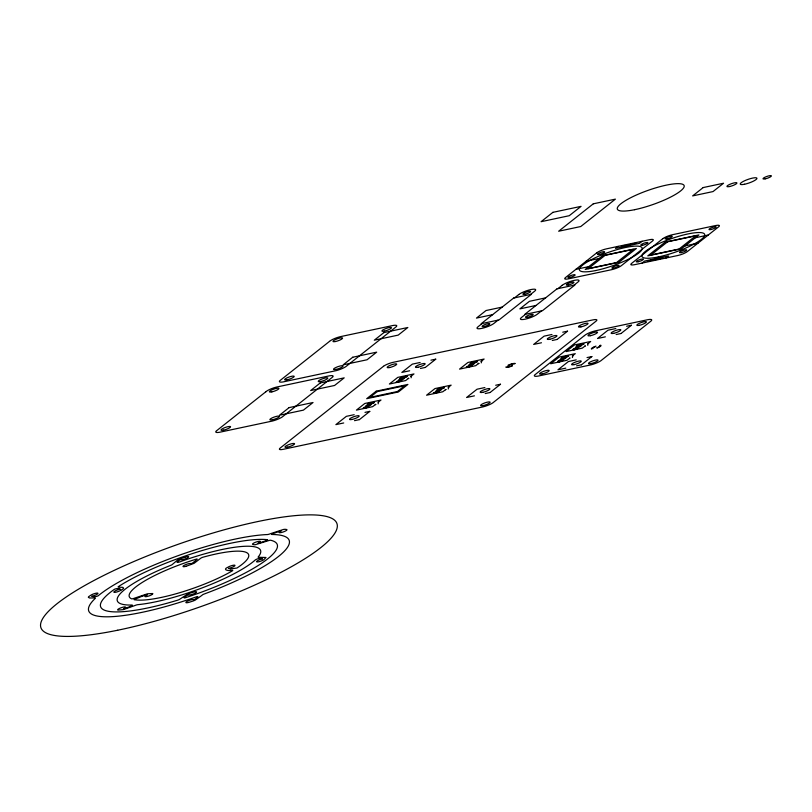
<?xml version="1.0" encoding="UTF-8"?>
<svg xmlns="http://www.w3.org/2000/svg" width="812" height="812" viewBox="0 0 812 812"><rect width="100%" height="100%" fill="white"/><g stroke="black" fill="none" stroke-linecap="round" stroke-linejoin="round"><path stroke-width="1.22" d="M404.701 377.377L407.208 376.504L404.741 377.428M437.221 389.557L439.728 388.684L437.262 389.608M477.365 361.644L474.888 362.528L477.365 361.604M561.356 358.102L563.863 357.229L561.417 358.163M576.743 345.922L579.25 345.049L576.784 345.973M581.402 344.927L583.909 344.055L581.463 344.998M378.108 403.889L378.544 402.234M411.085 377.783L411.491 376.027M448.265 388.989L448.66 387.233M481.242 362.883L481.648 361.127M572.399 357.524L572.795 355.768M587.786 345.344L587.665 343.77L588.223 343.699M177.696 561.508L177.168 562.005A2.527 0.538 -19.4 0 0 179.706 561.914A75.912 16.037 -19.4 0 1 258.196 556.961A2.527 0.538 -19.4 0 0 258.855 557.296L266.031 557.479L263.697 559.803A4.151 0.873 -19.4 0 1 258.267 561.833A4.151 0.873 -19.4 0 1 257.16 560.94A4.151 0.873 -19.4 0 1 262.489 558.859M196.951 597.733L197.732 597.013A2.527 0.538 -19.4 0 0 196.951 596.637A106.27 22.462 -19.4 0 1 95.278 598.373A2.527 0.538 -19.4 0 0 95.177 597.936A6.486 1.37 -19.4 0 0 94.182 597.936L89.452 597.987L88.346 597.267A6.983 1.472 -19.4 0 1 88.924 596.495L90.853 595.186A4.151 0.873 -19.4 0 1 96.303 593.176A4.151 0.873 -19.4 0 1 97.298 594.11A4.151 0.873 -19.4 0 1 91.949 596.17M518.706 294.583L518.756 294.533A9.49 2.01 -19.4 0 1 530.845 289.579A9.49 2.01 -19.4 0 1 534.702 291.153L530.52 294.462M562.097 285.367L562.158 285.317A9.49 2.01 -19.4 0 1 574.246 280.363A9.49 2.01 -19.4 0 1 578.093 281.937L573.922 285.235M366.659 405.919L368.059 404.812M399.636 379.813L401.037 378.707M375.723 404.346L372.617 406.67L356.417 410.111L364.801 403.483L380.99 400.042L378.027 402.295M408.7 378.24L405.594 380.574L389.395 384.015L397.778 377.377L413.978 373.936L411.004 376.2M359.371 419.642L369.836 411.349M425.326 367.44L435.8 359.148M498.091 320.121L493.919 323.43A9.49 2.01 -19.4 0 1 481.82 328.383A9.49 2.01 -19.4 0 1 477.974 326.81L482.145 323.511M514.575 297.842L518.756 294.533M541.492 310.905L537.311 314.214A9.49 2.01 -19.4 0 1 525.222 319.167A9.49 2.01 -19.4 0 1 521.365 317.593L525.547 314.285M557.976 288.625L562.158 285.317M618.094 246.381L615.537 248.411L639.551 243.306L642.109 241.286M436.815 391.008L438.206 389.912M469.793 364.913L471.193 363.806M445.869 389.435L442.773 391.77L426.574 395.211L434.948 388.583L451.147 385.142L448.143 387.415L448.701 387.334M478.542 363.461L475.751 365.664L459.551 369.105L467.925 362.477L484.125 359.036L481.161 361.289M642.038 263.098L644.586 261.078L668.601 255.973L666.053 257.993M490.072 392.511L500.547 384.218M557.133 339.436L567.598 331.154M560.95 359.554L562.34 358.447M576.337 347.374L577.738 346.267M569.537 358.265L569.983 357.98L566.908 360.305L550.709 363.746L559.082 357.118L575.282 353.677L572.277 355.95L572.836 355.879M584.955 346.085L585.381 345.8L582.295 348.125L566.096 351.566L574.47 344.938L590.669 341.497L588.192 343.588M581.433 364.832L591.907 356.539M621.018 333.509L631.482 325.226M194.403 561.731L197.204 559.082L195.875 559.285A63.255 13.368 -19.4 0 0 131.463 598.799A2.527 0.538 -19.4 0 0 134.274 598.251L147.449 593.785L152.595 593.521M185.187 596.698L184.253 597.449A2.527 0.538 -19.4 0 0 184.842 597.906A93.624 19.782 -19.4 0 0 270.68 540.254A2.527 0.538 -19.4 0 0 268.092 540.782L255.638 544.608A6.983 1.472 -19.4 0 1 253.943 544.74L252.705 544.405A4.151 0.873 -19.4 0 1 255.09 542.436A4.151 0.873 -19.4 0 1 260.104 541.269A4.151 0.873 -19.4 0 1 258.043 543.167A4.456 0.944 -19.4 0 0 258.51 543.066M411.522 376.139L411.004 376.321M408.73 378.351L408.213 378.534M375.753 404.447L375.235 404.63M481.658 361.249L481.161 361.421M478.329 363.522L478.857 363.34M478.826 363.482L478.359 363.634M445.91 389.547L445.382 389.73M120.724 590.385L122.856 589.045A6.983 1.472 -19.4 0 0 123.617 588.223L122.866 587.37L118.623 587.177A2.527 0.538 -19.4 0 1 118.582 586.487A93.624 19.782 -19.4 0 1 267.595 539.716M396.347 381.772L401.757 380.615M368.952 403.452C371.054 403.574 364.791 405.35 368.689 403.544M374.352 402.305L368.892 403.483M363.36 407.868L368.78 406.721M472.076 362.446L477.497 361.299M438.784 388.532L444.479 387.283M578.306 344.897L583.767 343.852M573.039 349.333L578.418 348.064M562.919 357.077L568.319 355.93M563.031 360.244L557.631 361.391M466.372 366.922L471.833 365.745M471.863 362.385C467.001 364.73 474.756 362.68 471.873 362.619M275.755 532.581L273.685 533.342A2.527 0.538 -19.4 0 0 271.776 534.408M141.897 596.312L134.01 599.621A63.255 13.368 -19.4 0 0 232.07 571.019A2.527 0.538 -19.4 0 0 232.11 570.227C228.913 571.333 221.524 569.831 228.06 567.141A4.151 0.873 -19.4 0 1 233.551 565.203A4.151 0.873 -19.4 0 1 234.15 566.289A4.151 0.873 -19.4 0 1 228.73 568.278M401.686 377.438L407.309 376.088M433.283 393.059L438.764 391.81M185.166 557.032L177.625 560.006L172.469 564.34A2.527 0.538 -19.4 0 1 170.753 565.325A75.912 16.037 -19.4 0 0 131.899 605.031A2.527 0.538 -19.4 0 1 130.427 606.422L128.935 606.98A10.109 2.131 -19.4 0 1 123.424 608.736M186.192 566.279L194.119 563.305L200.452 558.453A2.527 0.538 -19.4 0 1 203.304 557.123A63.255 13.368 -19.4 0 1 236.952 568.024L230.537 568.897M695.326 237.764L708.297 235.003M586.122 261.241L599.094 258.49M685.044 245.894L698.015 243.143M575.85 269.371L588.812 266.62M502.192 307.098L486.033 310.529L476.471 318.091L492.62 314.66M545.583 297.872L529.434 301.313L519.863 308.875L536.021 305.444M420.139 362.477L412.313 364.141L401.838 372.424L409.664 370.769M430.939 360.183L435.658 359.178M551.947 334.483L544.111 336.148L533.646 344.43L541.472 342.765M562.746 332.189L567.466 331.184M420.464 368.475L425.194 367.471M552.272 340.472L556.991 339.467M615.821 328.545L607.995 330.21L597.52 338.502L605.356 336.838M626.62 326.251L631.35 325.247M616.156 334.544L620.875 333.539M576.246 359.868L568.42 361.533L557.946 369.815L565.781 368.151M587.046 357.574L591.775 356.57M576.581 365.857L581.301 364.852M354.184 414.678L346.348 416.343L335.884 424.625L343.709 422.961M364.984 412.384L369.704 411.379M484.886 387.547L477.05 389.212L466.585 397.494L474.411 395.84M495.685 385.253L500.405 384.249M354.509 420.667L359.229 419.662M485.211 393.546L489.94 392.541M260.205 558.453L259.272 558.494A2.527 0.538 -19.4 0 0 255.232 559.986A75.912 16.037 -19.4 0 1 137.888 604.656A2.527 0.538 -19.4 0 0 135.513 605.305L123.373 609.619L117.973 610.106A4.151 0.873 -19.4 0 1 119.871 608.249A4.151 0.873 -19.4 0 1 125.078 606.909A4.151 0.873 -19.4 0 1 123.495 608.675M94.131 596.617L95.42 596.576A2.527 0.538 -19.4 0 0 98.15 595.825A106.27 22.462 -19.4 0 1 267.371 534.55A2.527 0.538 -19.4 0 0 269.127 534.174A6.486 1.37 -19.4 0 0 270.843 533.565L283.368 529.495A6.983 1.472 -19.4 0 1 285.195 529.292L286.666 529.525A4.151 0.873 -19.4 0 1 284.657 531.403A4.151 0.873 -19.4 0 1 279.49 532.702A4.151 0.873 -19.4 0 1 281.175 530.906A4.456 0.944 -19.4 0 0 280.688 531.028A12.21 2.578 -19.4 0 0 275.775 532.601M94.222 596.617L94.304 596.617A12.21 2.578 -19.4 0 1 91.959 596.343M118.247 588.629L117.151 588.609A2.527 0.538 -19.4 0 0 114.411 589.299A93.624 19.782 -19.4 0 0 177.574 600.2A2.527 0.538 -19.4 0 0 180.122 598.982L187.582 594.11A6.983 1.472 -19.4 0 1 190.038 593.156L193.398 592.151A4.151 0.873 -19.4 0 1 196.514 592.192A4.151 0.873 -19.4 0 1 192.099 594.435A4.151 0.873 -19.4 0 1 188.729 594.536A4.456 0.944 -19.4 0 0 188.293 594.749M512.149 365.654A3.857 0.812 -19.4 0 1 507.033 366.74M509.033 365.136A3.857 0.812 -19.4 0 1 514.229 364.05M512.473 365.826A5.146 1.086 -19.4 0 1 505.764 367.054M507.865 365.359A5.146 1.086 -19.4 0 1 515.376 363.543M599.489 345.729A3.857 0.812 -19.4 0 1 596.718 347.881M592.892 348.673A3.857 0.812 -19.4 0 1 595.531 346.582M600.2 345.212A5.146 1.086 -19.4 0 1 597.246 347.972M591.704 349.15A5.146 1.086 -19.4 0 1 595.998 346.125M271.726 534.479A106.27 22.462 -19.4 0 1 204.188 594.019A2.527 0.538 -19.4 0 0 202.533 594.82A6.486 1.37 -19.4 0 0 201.823 595.429L195.113 600.18A6.983 1.472 -19.4 0 1 192.708 601.154L189.318 602.23A4.151 0.873 -19.4 0 1 185.877 602.362A4.151 0.873 -19.4 0 1 190.038 600.129A4.151 0.873 -19.4 0 1 193.713 599.855M194.139 599.642A4.456 0.944 -19.4 0 1 193.672 599.875M196.819 597.774A12.21 2.578 -19.4 0 1 194.251 599.621M267.524 539.807A2.527 0.538 -19.4 0 1 265.483 540.873L263.403 541.604A12.21 2.578 -19.4 0 1 258.51 543.096M185.309 596.668A12.21 2.578 -19.4 0 1 188.181 594.77M118.136 588.69A12.21 2.578 -19.4 0 1 120.034 588.994M120.694 590.385A4.151 0.873 -19.4 0 1 115.233 592.313A4.151 0.873 -19.4 0 1 114.634 591.237A4.151 0.873 -19.4 0 1 120.064 589.238M177.99 561.427A10.109 2.131 -19.4 0 1 180.761 559.397A4.151 0.873 -19.4 0 0 184.598 559.082A4.151 0.873 -19.4 0 0 188.688 556.859A4.151 0.873 -19.4 0 0 185.166 557.042M259.992 558.575A10.109 2.131 -19.4 0 1 262.509 558.727M152.554 593.542A4.151 0.873 -19.4 0 1 150.21 595.49A4.151 0.873 -19.4 0 1 145.196 596.647A4.151 0.873 -19.4 0 1 147.256 594.76M141.948 596.363A10.109 2.131 -19.4 0 1 147.348 594.699M230.77 568.765A10.109 2.131 -19.4 0 1 228.751 568.501M186.192 566.268A4.151 0.873 -19.4 0 1 183.076 566.238A4.151 0.873 -19.4 0 1 187.491 563.995A4.151 0.873 -19.4 0 1 190.861 563.893M194.119 561.802A10.109 2.131 -19.4 0 1 190.921 563.904M621.454 246.594L624.722 245.478L621.454 246.594M625.067 245.823L628.346 244.706L625.067 245.823M629.198 244.95L632.477 243.833L629.198 244.95M632.822 244.179L636.101 243.082L632.822 244.179M648.037 261.271L651.326 260.175L648.067 261.2M651.66 260.5L654.939 259.404L651.691 260.439M655.791 259.617L659.07 258.531L655.812 259.556M659.415 258.855L662.683 257.729L659.415 258.825M371.723 403.452L374.23 402.6L371.744 403.402M400.052 378.341L402.559 377.489L400.072 378.29M441.88 388.552L444.387 387.72L441.901 388.501M566.015 357.087L568.522 356.235L566.015 357.087M265.849 391.76L217.281 430.198A8.962 1.898 -19.4 0 0 219.25 432.329L272.396 421.042A8.962 1.898 -19.4 0 0 283.185 416.201L331.753 377.763A8.678 1.837 -19.4 0 0 329.56 375.804L276.415 387.091A8.678 1.837 -19.4 0 0 265.849 391.76M329.499 341.395L280.932 379.833A8.962 1.898 -19.4 0 0 282.901 381.965L336.046 370.678A8.962 1.898 -19.4 0 0 346.825 365.836L395.393 327.398A8.678 1.837 -19.4 0 0 393.211 325.439L340.066 336.726A8.678 1.837 -19.4 0 0 329.499 341.395M289.123 407.604L279.501 415.216L303.414 410.131L313.036 402.519L289.123 407.604M320.273 382.939L310.661 390.552L334.574 385.477L344.197 377.864L320.273 382.939M352.763 357.229L343.151 364.842L367.065 359.767L376.677 352.154L352.763 357.229M383.924 332.575L374.302 340.187L398.215 335.112L407.837 327.5L383.924 332.575M552.901 212.338L541.076 221.696L569.253 215.708L581.067 206.36L552.901 212.338M383.497 366.293L280.16 448.072A7.592 1.604 -19.4 0 0 283.246 449.32L483.079 406.873A8.942 1.888 -19.4 0 0 492.752 402.914L596.089 321.136A7.592 1.604 -19.4 0 0 593.004 319.877L393.17 362.325A7.592 1.604 -19.4 0 0 383.497 366.293M593.288 203.822L558.656 231.227L580.763 226.528L615.394 199.133L593.288 203.822M376.189 391.181L366.699 398.692L398.408 391.963L407.898 384.441L376.189 391.181M377.215 391.597L369.927 397.372L397.383 391.536L404.68 385.761L377.215 391.597M370.759 404.234L369.358 405.34L367.359 405.361L370.759 404.234M403.737 378.138L402.336 379.245L400.336 379.265L403.737 378.138M513.62 298.045L481.191 323.714L499.045 319.918L531.474 294.248L513.62 298.045M596.759 252.826L565.487 277.572A7.592 1.604 -19.4 0 0 568.562 278.831L611.619 269.685A7.592 1.604 -19.4 0 0 621.292 265.717L652.564 240.971A7.592 1.604 -19.4 0 0 649.488 239.713L606.442 248.858A7.592 1.604 -19.4 0 0 596.759 252.826M557.022 288.828L524.593 314.498L542.446 310.702L574.876 285.032L557.022 288.828M602.666 255.658L585.239 269.452L618.937 262.286L636.364 248.502L602.666 255.658M605.072 255.354L588.365 268.579L616.531 262.591L633.238 249.375L605.072 255.354M440.906 389.334L439.515 390.44L437.516 390.46L440.906 389.334M473.893 363.238L472.493 364.344L470.493 364.365L473.893 363.238M703.182 187.562L692.636 195.905L713.027 191.571L723.563 183.228L703.182 187.562M662.846 238.657L631.574 263.413A7.592 1.604 -19.4 0 0 634.659 264.661L677.705 255.526A7.592 1.604 -19.4 0 0 687.378 251.558L718.65 226.802A7.592 1.604 -19.4 0 0 715.575 225.553L672.529 234.698A7.592 1.604 -19.4 0 0 662.846 238.657M665.201 242.088L647.783 255.881L681.471 248.726L698.899 234.932L665.201 242.088M667.606 241.783L650.899 255.009L679.065 249.03L695.772 235.805L667.606 241.783M584.457 335.579L535.89 374.007A8.962 1.898 -19.4 0 0 537.859 376.149L591.004 364.852A8.962 1.898 -19.4 0 0 601.793 360.01L650.361 321.572A8.678 1.837 -19.4 0 0 648.169 319.613L595.023 330.91A8.678 1.837 -19.4 0 0 584.457 335.579M565.04 357.869L563.65 358.975L561.65 358.995L565.04 357.869M580.438 345.689L579.037 346.795L577.038 346.815L580.438 345.689M389.628 367.531A5.065 1.066 -19.4 0 0 396.713 364.152A5.065 1.066 -19.4 0 0 389.445 365.644A5.065 1.066 -19.4 0 0 389.628 367.531M287.468 447.158A5.065 1.066 -19.4 0 0 294.553 443.768A5.065 1.066 -19.4 0 0 287.286 445.26A5.065 1.066 -19.4 0 0 287.468 447.158M483.049 405.604A5.065 1.066 -19.4 0 0 490.133 402.224A5.065 1.066 -19.4 0 0 482.866 403.716A5.065 1.066 -19.4 0 0 483.049 405.604M580.956 326.891A5.065 1.066 -19.4 0 0 588.04 323.501A5.065 1.066 -19.4 0 0 580.773 324.993A5.065 1.066 -19.4 0 0 580.956 326.891M352.053 419.449A5.146 1.086 -19.4 0 0 359.208 416.008A5.146 1.086 -19.4 0 0 351.769 417.561A5.146 1.086 -19.4 0 0 352.053 419.449M482.764 392.328A5.146 1.086 -19.4 0 0 489.91 388.877A5.146 1.086 -19.4 0 0 482.47 390.43A5.146 1.086 -19.4 0 0 482.764 392.328M418.018 367.257A5.146 1.086 -19.4 0 0 425.163 363.806A5.146 1.086 -19.4 0 0 417.723 365.359A5.146 1.086 -19.4 0 0 418.018 367.257M549.815 339.254A5.146 1.086 -19.4 0 0 556.971 335.813A5.146 1.086 -19.4 0 0 549.531 337.366A5.146 1.086 -19.4 0 0 549.815 339.254M470.412 365.187A3.218 0.68 -19.4 0 0 474.878 363.035A3.218 0.68 -19.4 0 0 470.229 363.999A3.218 0.68 -19.4 0 0 470.412 365.187M467.905 367.217A2.781 0.589 -19.4 0 0 471.802 365.359A2.781 0.589 -19.4 0 0 467.793 366.182A2.781 0.589 -19.4 0 0 467.905 367.217M400.255 380.087A3.218 0.68 -19.4 0 0 404.721 377.935A3.218 0.68 -19.4 0 0 400.083 378.91A3.218 0.68 -19.4 0 0 400.255 380.087M397.748 382.127A2.781 0.589 -19.4 0 0 401.646 380.26A2.781 0.589 -19.4 0 0 397.647 381.082A2.781 0.589 -19.4 0 0 397.748 382.127M437.435 391.282A3.218 0.68 -19.4 0 0 441.901 389.131A3.218 0.68 -19.4 0 0 437.252 390.105A3.218 0.68 -19.4 0 0 437.435 391.282M434.917 393.323A2.781 0.589 -19.4 0 0 438.815 391.455A2.781 0.589 -19.4 0 0 434.816 392.277A2.781 0.589 -19.4 0 0 434.917 393.323M367.278 406.183A3.218 0.68 -19.4 0 0 371.744 404.031A3.218 0.68 -19.4 0 0 367.095 405.005A3.218 0.68 -19.4 0 0 367.278 406.183M364.771 408.223A2.781 0.589 -19.4 0 0 368.668 406.355A2.781 0.589 -19.4 0 0 364.669 407.177A2.781 0.589 -19.4 0 0 364.771 408.223M634.629 209.689A35.423 7.491 -19.4 0 0 684.222 185.978A35.423 7.491 -19.4 0 0 633.319 196.423A35.423 7.491 -19.4 0 0 634.629 209.689M765.198 178.853A4.425 0.934 -19.4 0 0 771.4 175.889A4.425 0.934 -19.4 0 0 765.036 177.189A4.425 0.934 -19.4 0 0 765.198 178.853M729.562 186.537A5.298 1.117 -19.4 0 0 736.941 182.994A5.298 1.117 -19.4 0 0 729.277 184.588A5.298 1.117 -19.4 0 0 729.562 186.537M744.574 184.243A8.861 1.868 -19.4 0 0 756.967 178.315A8.861 1.868 -19.4 0 0 744.239 180.934A8.861 1.868 -19.4 0 0 744.574 184.243M569.831 277.481A3.796 0.802 -19.4 0 0 575.14 274.943A3.796 0.802 -19.4 0 0 569.689 276.06A3.796 0.802 -19.4 0 0 569.831 277.481M599.327 254.44A3.796 0.802 -19.4 0 0 604.635 251.903A3.796 0.802 -19.4 0 0 599.185 253.019A3.796 0.802 -19.4 0 0 599.327 254.44M642.586 245.254A3.796 0.802 -19.4 0 0 647.905 242.717A3.796 0.802 -19.4 0 0 642.444 243.833A3.796 0.802 -19.4 0 0 642.586 245.254M613.76 268.112A3.796 0.802 -19.4 0 0 619.079 265.575A3.796 0.802 -19.4 0 0 613.618 266.691A3.796 0.802 -19.4 0 0 613.76 268.112M595.714 270.528A33.211 7.014 -19.4 0 0 642.211 248.299A33.211 7.014 -19.4 0 0 594.486 258.094A33.211 7.014 -19.4 0 0 595.714 270.528M710.865 229.542A3.796 0.802 -19.4 0 0 716.174 227.005A3.796 0.802 -19.4 0 0 710.723 228.121A3.796 0.802 -19.4 0 0 710.865 229.542M681.369 252.583A3.796 0.802 -19.4 0 0 686.678 250.035A3.796 0.802 -19.4 0 0 681.227 251.162A3.796 0.802 -19.4 0 0 681.369 252.583M638.1 261.768A3.796 0.802 -19.4 0 0 643.419 259.231A3.796 0.802 -19.4 0 0 637.968 260.347A3.796 0.802 -19.4 0 0 638.1 261.768M666.926 238.911A3.796 0.802 -19.4 0 0 672.245 236.363A3.796 0.802 -19.4 0 0 666.794 237.49A3.796 0.802 -19.4 0 0 666.926 238.911M658.248 256.957A33.211 7.014 -19.4 0 0 704.745 234.729A33.211 7.014 -19.4 0 0 657.02 244.524A33.211 7.014 -19.4 0 0 658.248 256.957M527.506 317.309A4.05 0.853 -19.4 0 0 533.169 314.599A4.05 0.853 -19.4 0 0 527.353 315.797A4.05 0.853 -19.4 0 0 527.506 317.309M568.288 285.032A4.05 0.853 -19.4 0 0 573.952 282.322A4.05 0.853 -19.4 0 0 568.136 283.52A4.05 0.853 -19.4 0 0 568.288 285.032M484.104 326.525A4.05 0.853 -19.4 0 0 489.768 323.815A4.05 0.853 -19.4 0 0 483.952 325.013A4.05 0.853 -19.4 0 0 484.104 326.525M524.887 294.248A4.05 0.853 -19.4 0 0 530.561 291.538A4.05 0.853 -19.4 0 0 524.735 292.736A4.05 0.853 -19.4 0 0 524.887 294.248M336.016 369.409A5.065 1.066 -19.4 0 0 343.1 366.019A5.065 1.066 -19.4 0 0 335.833 367.511A5.065 1.066 -19.4 0 0 336.016 369.409M384.38 331.123A5.065 1.066 -19.4 0 0 391.465 327.743A5.065 1.066 -19.4 0 0 384.198 329.236A5.065 1.066 -19.4 0 0 384.38 331.123M287.123 379.793A5.065 1.066 -19.4 0 0 294.208 376.403A5.065 1.066 -19.4 0 0 286.93 377.895A5.065 1.066 -19.4 0 0 287.123 379.793M335.488 341.517A5.065 1.066 -19.4 0 0 342.573 338.127A5.065 1.066 -19.4 0 0 335.305 339.619A5.065 1.066 -19.4 0 0 335.488 341.517M271.847 391.881A5.065 1.066 -19.4 0 0 278.932 388.491A5.065 1.066 -19.4 0 0 271.665 389.983A5.065 1.066 -19.4 0 0 271.847 391.881M223.473 430.157A5.065 1.066 -19.4 0 0 230.557 426.777A5.065 1.066 -19.4 0 0 223.29 428.269A5.065 1.066 -19.4 0 0 223.473 430.157M320.74 381.498A5.065 1.066 -19.4 0 0 327.825 378.108A5.065 1.066 -19.4 0 0 320.557 379.6A5.065 1.066 -19.4 0 0 320.74 381.498M272.375 419.774A5.065 1.066 -19.4 0 0 279.46 416.383A5.065 1.066 -19.4 0 0 272.182 417.875A5.065 1.066 -19.4 0 0 272.375 419.774M590.446 335.691A5.065 1.066 -19.4 0 0 597.53 332.311A5.065 1.066 -19.4 0 0 590.263 333.803A5.065 1.066 -19.4 0 0 590.446 335.691M542.081 373.977A5.065 1.066 -19.4 0 0 549.166 370.587A5.065 1.066 -19.4 0 0 541.898 372.079A5.065 1.066 -19.4 0 0 542.081 373.977M639.348 325.307A5.065 1.066 -19.4 0 0 646.433 321.917A5.065 1.066 -19.4 0 0 639.156 323.409A5.065 1.066 -19.4 0 0 639.348 325.307M590.974 363.593A5.065 1.066 -19.4 0 0 598.058 360.203A5.065 1.066 -19.4 0 0 590.791 361.695A5.065 1.066 -19.4 0 0 590.974 363.593M613.699 333.326A5.146 1.086 -19.4 0 0 620.845 329.875A5.146 1.086 -19.4 0 0 613.415 331.428A5.146 1.086 -19.4 0 0 613.699 333.326M574.125 364.639A5.146 1.086 -19.4 0 0 581.27 361.198A5.146 1.086 -19.4 0 0 573.84 362.751A5.146 1.086 -19.4 0 0 574.125 364.639M576.956 347.648A3.218 0.68 -19.4 0 0 581.422 345.496A3.218 0.68 -19.4 0 0 576.774 346.46A3.218 0.68 -19.4 0 0 576.956 347.648M574.449 349.678A2.781 0.589 -19.4 0 0 578.347 347.82A2.781 0.589 -19.4 0 0 574.348 348.642A2.781 0.589 -19.4 0 0 574.449 349.678M561.569 359.828A3.218 0.68 -19.4 0 0 566.035 357.676A3.218 0.68 -19.4 0 0 561.386 358.64A3.218 0.68 -19.4 0 0 561.569 359.828M559.052 361.858A2.781 0.589 -19.4 0 0 562.949 360A2.781 0.589 -19.4 0 0 558.95 360.812A2.781 0.589 -19.4 0 0 559.052 361.858M117.669 630.234A156.878 33.15 -19.4 0 0 337.295 525.222A156.878 33.15 -19.4 0 0 111.873 571.475A156.878 33.15 -19.4 0 0 117.669 630.234"/></g></svg>
